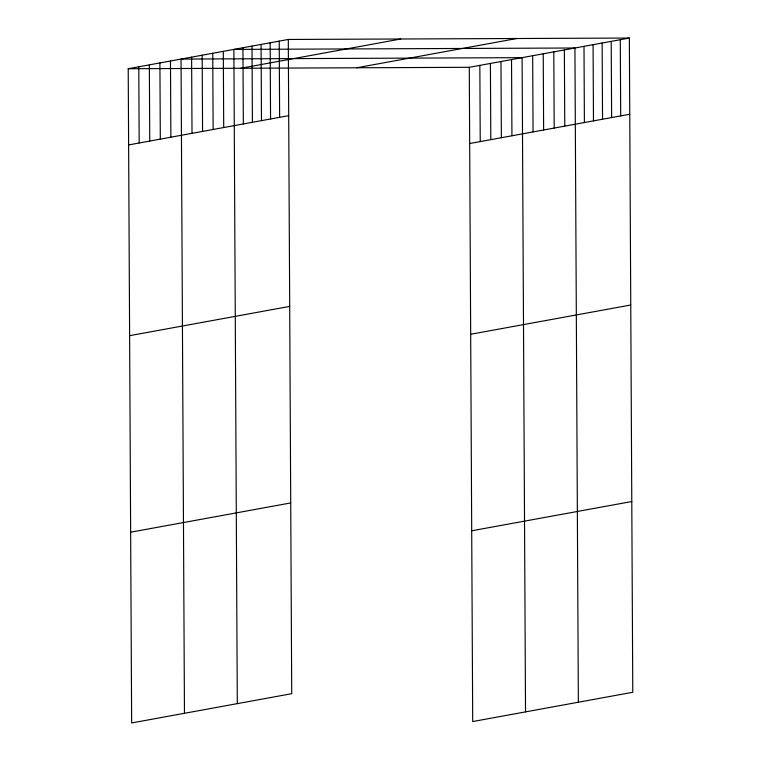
<?xml version="1.0" encoding="UTF-8"?>
<svg xmlns="http://www.w3.org/2000/svg" width="761" height="761" viewBox="0 0 761 761"><rect width="100%" height="100%" fill="white"/><g stroke="black" fill="none" stroke-linecap="round" stroke-linejoin="round"><path stroke-width="1.14" d="M288.295 39.458L291.72 693.69L131.643 722.95L128.219 68.728L288.295 39.458L629.357 38.05L632.781 692.272L472.705 721.542L469.28 67.31L629.357 38.05M240.761 68.262L400.847 38.992M356.728 67.777L516.805 38.516M128.619 144.923L288.695 115.662M469.68 143.515L629.756 114.245M129.617 335.677L289.694 306.407M470.679 334.26L630.755 304.999M130.645 532.205L290.721 502.935M471.706 530.788L631.782 501.528M128.219 68.728L469.28 67.31M620.291 39.705L620.691 115.91M611.216 41.37L611.616 117.565M602.141 43.025L602.541 119.22M593.076 44.68L593.475 120.885M584.001 46.345L584.4 122.54M578.36 702.222L574.926 48L233.874 49.408L237.299 703.64M564.367 49.931L564.767 126.126M553.799 51.862L554.198 128.067M543.23 53.793L543.63 129.998M532.671 55.724L533.071 131.929M525.528 711.877L522.103 57.655L181.042 59.073L184.466 713.295M511.535 59.586L511.934 135.791M500.976 61.517L501.375 137.722M490.407 63.448L490.807 139.653M479.839 65.379L480.239 141.584M279.23 41.123L279.629 117.318M270.155 42.778L270.555 118.973M261.08 44.433L261.48 120.638M252.015 46.098L252.414 122.293M242.94 47.753L243.339 123.948M223.306 51.339L223.705 127.544M212.738 53.27L213.137 129.475M202.169 55.201L202.569 131.406M191.61 57.142L192.01 133.337M170.474 61.004L170.873 137.199M159.915 62.935L160.314 139.13M149.346 64.866L149.746 141.061M138.778 66.797L139.177 142.992"/></g></svg>
